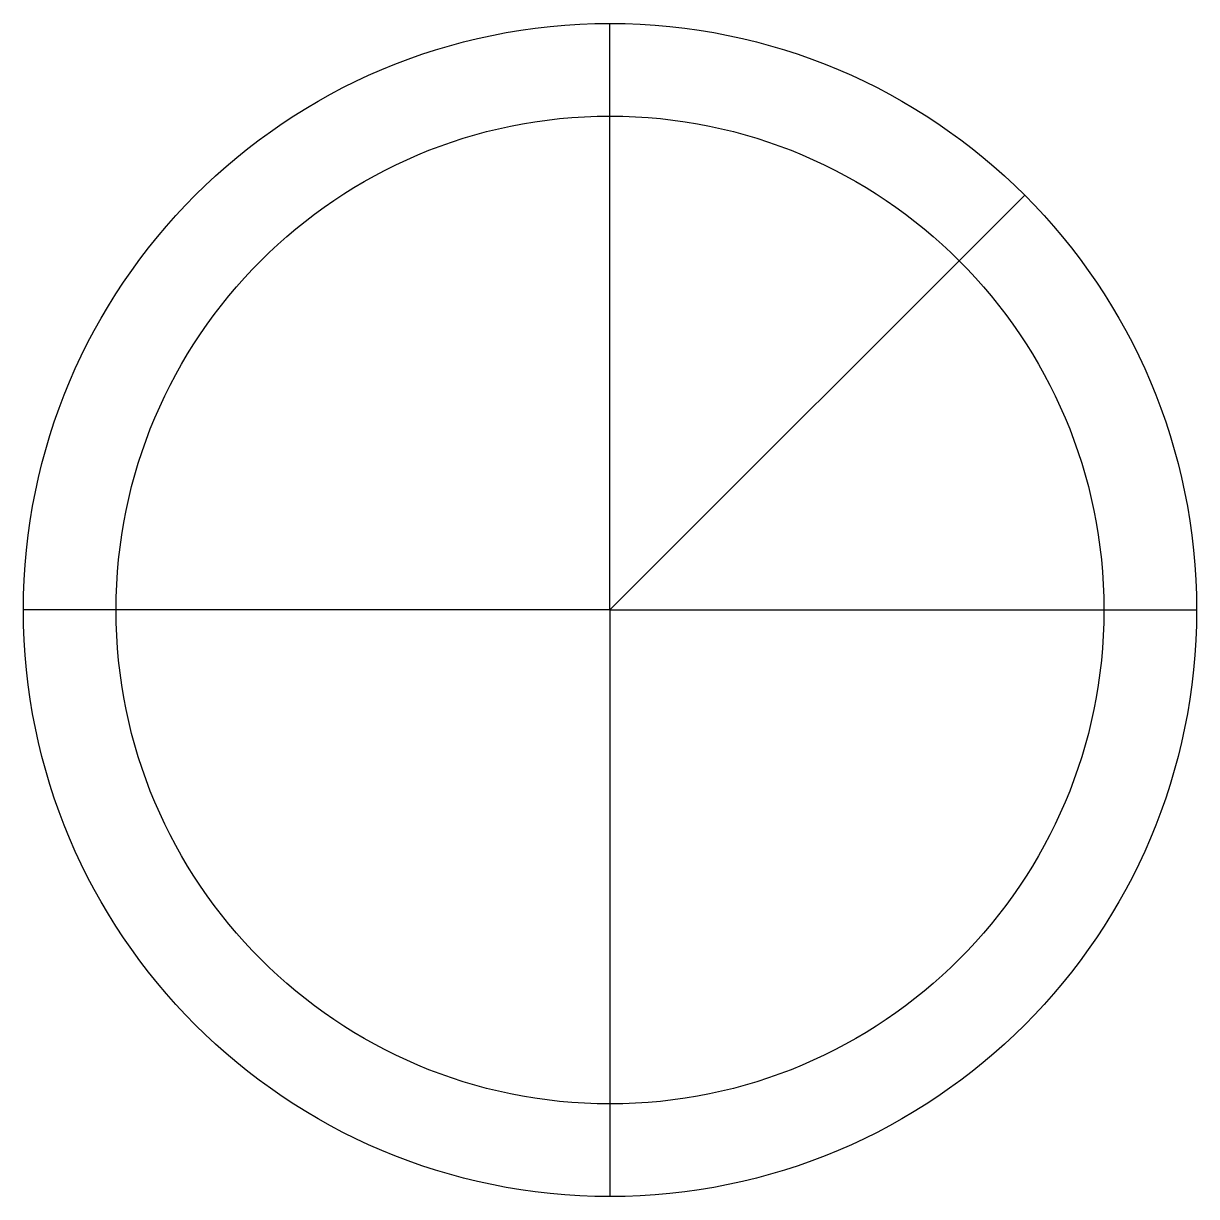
# Model space of a CAD drawing. Header units: millimetres. Extents: x -47.5 to 47.5, y -47.5 to 47.5.
import ezdxf

# ---------------------------------------------------------------- set-up
doc = ezdxf.new("R2010")
doc.units = ezdxf.units.MM
doc.layers.get('0').update_dxf_attribs({"linetype": 'CONTINUOUS'})

msp = doc.modelspace()

# ---------------------------------------------------------------- linework, layer by layer
for q in [(0, 47.5), (33.588, 33.588), (-47.5, 0), (47.5, 0), (0, -47.5)]:
    msp.add_line((0, 0), q)
for radius in [47.5, 40]:
    msp.add_circle((0, 0), radius)
msp.add_point((0, 0))

doc.saveas('drawing.dxf')
